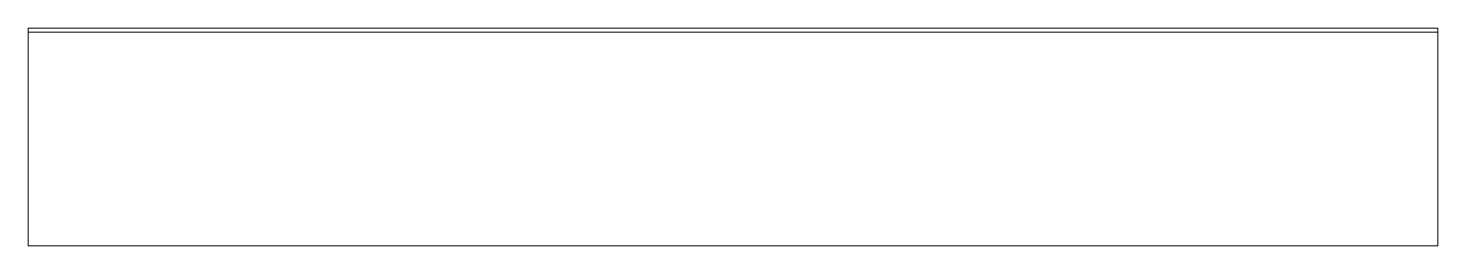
# Model space of a CAD drawing. Header units: inches. Extents: x 0 to 34, y 1.1 to 6.3.
import ezdxf

# ---------------------------------------------------------------- set-up
doc = ezdxf.new("R2010")
doc.units = ezdxf.units.IN
doc.header["$MEASUREMENT"] = 0

msp = doc.modelspace()

# ---------------------------------------------------------------- linework, layer by layer
at = {"color": 7, "linetype": 'Continuous', "lineweight": 15}
for p, q in [((0, 1.071), (0, 6.315)), ((34, 6.315), (0, 6.315)), ((34, 6.221), (0, 6.221)), ((34, 1.071), (34, 6.315)), ((34, 1.071), (0, 1.071))]:
    msp.add_line(p, q, dxfattribs=at)

doc.saveas('drawing.dxf')
